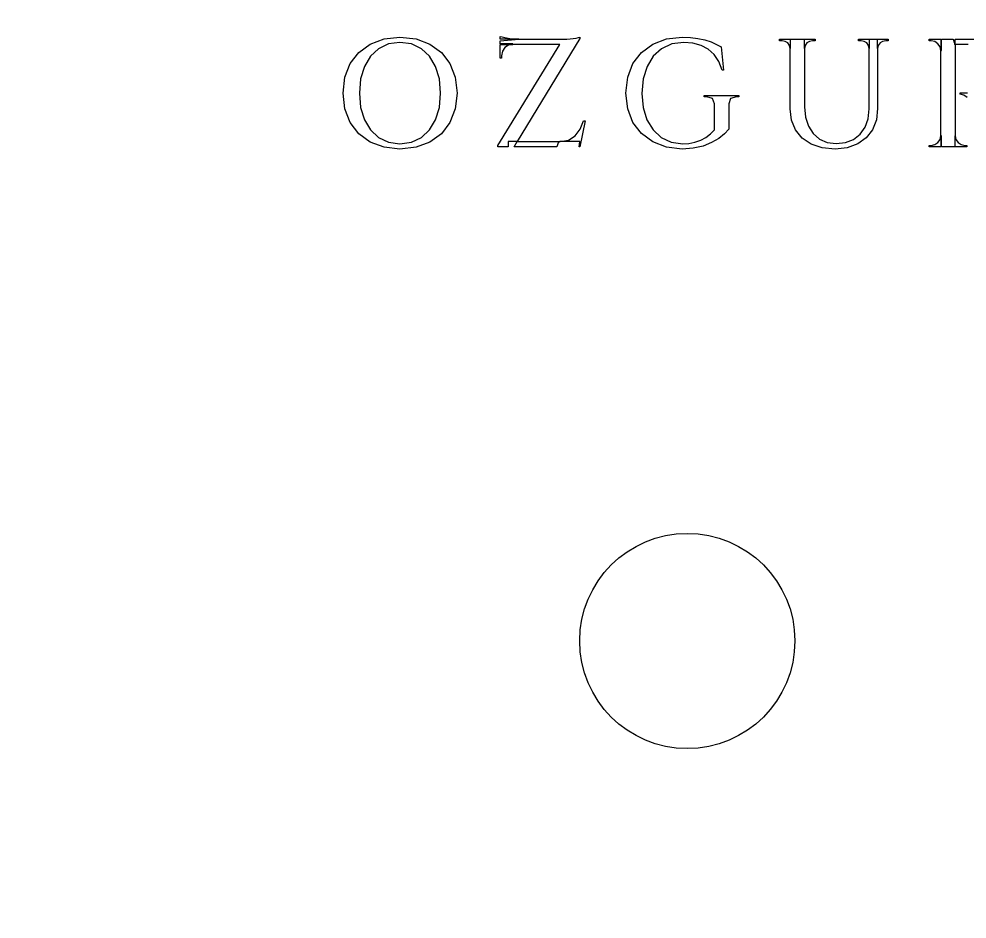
# Model space of a CAD drawing. Header units: millimetres. Extents: x -14.2 to 14.2, y -14.2 to 14.2.
# Drawn here: x -6.52 to 2.73, y -2.71 to 6.07 of the extents above; entities that cross this region are included whole.
import ezdxf

# ---------------------------------------------------------------- set-up
doc = ezdxf.new("R2010")
doc.units = ezdxf.units.MM
doc.layers.add('ALTIN', color=2, linetype='Continuous')
doc.layers.add('KESIM', color=1, linetype='Continuous')

msp = doc.modelspace()

# ---------------------------------------------------------------- linework, layer by layer
at = {"layer": 'ALTIN'}
for points in [[(-2.4012, 4.949), (-2.5127, 4.8677), (-2.6486, 4.817), (-2.8059, 4.8002), (-2.961, 4.817), (-3.0963, 4.8677), (-3.2076, 4.949), (-3.2913, 5.0582), (-3.3435, 5.1917), (-3.3609, 5.3462), (-3.3435, 5.5008), (-3.2913, 5.6343), (-3.2076, 5.7435), (-3.0963, 5.8248), (-2.961, 5.8755), (-2.8059, 5.8923), (-2.6486, 5.8755), (-2.5127, 5.8248), (-2.4012, 5.7435), (-2.3177, 5.6343), (-2.2653, 5.5008), (-2.2478, 5.3462), (-2.2653, 5.1917), (-2.3177, 5.0582)], [(-2.5171, 5.7058), (-2.5959, 5.7796), (-2.6926, 5.8258), (-2.8059, 5.8412), (-2.917, 5.8258), (-3.0135, 5.7796), (-3.0929, 5.7058), (-3.1523, 5.6071), (-3.1894, 5.4865), (-3.2018, 5.3462), (-3.1894, 5.206), (-3.1523, 5.0852), (-3.0929, 4.9866), (-3.0135, 4.9127), (-2.917, 4.8666), (-2.8059, 4.8512), (-2.6926, 4.8666), (-2.5959, 4.9127), (-2.5171, 4.9866), (-2.4578, 5.0852), (-2.4208, 5.206), (-2.4084, 5.3462), (-2.4208, 5.4865), (-2.4578, 5.6071)], [(-1.8278, 5.8562), (-1.6449, 5.8727), (-1.2083, 5.8727), (-1.1774, 5.8734), (-1.1445, 5.8757), (-1.1127, 5.8791), (-1.0845, 5.8832), (-1.0626, 5.8877), (-1.0494, 5.8923), (-1.0494, 5.8855), (-1.0494, 5.8787), (-1.6603, 4.8723), (-1.7499, 4.8723), (-1.7499, 4.8212), (-1.8488, 4.8212), (-1.8488, 4.8348), (-1.2458, 5.8218), (-1.7033, 5.8218), (-1.7033, 5.8262), (-1.8278, 5.8262)], [(-1.8278, 5.8727), (-1.8278, 5.8998), (-1.8088, 5.8937), (-1.782, 5.8877), (-1.7496, 5.8821), (-1.7138, 5.8771), (-1.6779, 5.8738), (-1.6449, 5.8727)], [(-0.2042, 4.8183), (-0.3375, 4.8693), (-0.4476, 4.9504), (-0.5304, 5.0589), (-0.5821, 5.1919), (-0.5993, 5.3462), (-0.5821, 5.5008), (-0.5304, 5.6343), (-0.4476, 5.7435), (-0.3375, 5.8248), (-0.2034, 5.8755), (-0.0488, 5.8923), (0.0307, 5.8891), (0.1041, 5.8795), (0.1712, 5.8645), (0.2316, 5.845), (0.2853, 5.8219), (0.3321, 5.7962), (0.3532, 5.5698), (0.3396, 5.5698), (0.3086, 5.6543), (0.2632, 5.722), (0.2049, 5.7739), (0.135, 5.8112), (0.055, 5.8337), (-0.0338, 5.8412), (-0.1502, 5.8258), (-0.2505, 5.7796), (-0.3323, 5.7056), (-0.393, 5.6064), (-0.4307, 5.4848), (-0.4432, 5.3432), (-0.4308, 5.2052), (-0.3938, 5.0852), (-0.3343, 4.9868), (-0.255, 4.9134), (-0.1577, 4.8675), (-0.0443, 4.8512), (0.0162, 4.8554), (0.0748, 4.8677), (0.1305, 4.8876), (0.1821, 4.9143), (0.2276, 4.9476), (0.2646, 4.9877), (0.2662, 5.2412), (0.2471, 5.2919), (0.1896, 5.3087), (0.1657, 5.3087), (0.1657, 5.3237), (0.5018, 5.3237), (0.5018, 5.3087), (0.4793, 5.3087), (0.4215, 5.2919), (0.4043, 5.2412), (0.4043, 4.9937), (0.3625, 4.9487), (0.3066, 4.9037), (0.2371, 4.8627), (0.1545, 4.8295), (0.0582, 4.8075), (-0.0518, 4.8002)], [(0.9812, 5.8352), (0.9555, 5.851), (0.9249, 5.8562), (0.9127, 5.8562), (0.9008, 5.8562), (0.9008, 5.8712), (1.0044, 5.8712), (1.0044, 5.7812), (0.9986, 5.8112)], [(1.7655, 5.0962), (1.7755, 5.1918), (1.7755, 5.7812), (1.7799, 5.7812), (1.7799, 5.8712), (1.8549, 5.8712), (1.8549, 5.7812), (1.858, 5.7812), (1.858, 5.1948), (1.8454, 5.0837), (1.8076, 4.9877), (1.7465, 4.909), (1.6637, 4.8496), (1.5619, 4.8125), (1.4438, 4.8002), (1.3168, 4.8123), (1.2083, 4.8489), (1.121, 4.9076), (1.0569, 4.9862), (1.0175, 5.0823), (1.0044, 5.1932), (1.0044, 5.7812), (1.0088, 5.7812), (1.0088, 5.8712), (1.1408, 5.8712), (1.1408, 5.7812), (1.1438, 5.7812), (1.1438, 5.2112), (1.1534, 5.1099), (1.182, 5.0221), (1.2283, 4.9504), (1.2901, 4.897), (1.3657, 4.8637), (1.453, 4.8527), (1.5443, 4.8631), (1.6231, 4.8946), (1.6876, 4.9454), (1.7356, 5.0132)], [(1.2474, 5.8712), (1.2474, 5.8562), (1.2352, 5.8562), (1.2233, 5.8562), (1.1928, 5.851), (1.167, 5.8352), (1.1496, 5.8112), (1.1438, 5.7812), (1.1438, 5.8712)], [(1.7696, 5.8112), (1.752, 5.8352), (1.7264, 5.851), (1.6958, 5.8562), (1.6838, 5.8562), (1.6719, 5.8562), (1.6719, 5.8712), (1.7755, 5.8712), (1.7755, 5.7812)], [(1.858, 5.8712), (1.9613, 5.8712), (1.9613, 5.8562), (1.9494, 5.8562), (1.9374, 5.8562), (1.9069, 5.851), (1.8812, 5.8352), (1.8638, 5.8112), (1.858, 5.7812)], [(2.4759, 5.7618), (2.4677, 5.7979), (2.4466, 5.8284), (2.4161, 5.8493), (2.3798, 5.8562), (2.37, 5.8562), (2.3603, 5.8562), (2.3603, 5.8712), (2.4759, 5.8712)], [(2.4759, 4.9307), (2.4759, 5.7618), (2.4803, 5.7618), (2.4803, 5.8712), (2.5959, 5.8712), (2.5996, 5.8584), (2.6034, 5.8456), (2.6071, 5.8328), (2.61, 5.823), (2.6109, 5.8187), (2.6153, 5.8187), (2.6153, 4.9307), (2.6109, 4.9307), (2.6109, 4.8212), (2.4803, 4.8212), (2.4803, 4.9307)], [(-1.747, 5.8129), (-1.782, 5.7895), (-1.8051, 5.7544), (-1.8128, 5.7107), (-1.8128, 5.6868), (-1.8278, 5.6868), (-1.8278, 5.8218), (-1.7033, 5.8218)], [(-1.2399, 4.8723), (-1.1591, 4.8868), (-1.0937, 4.93), (-1.0446, 4.9954), (-1.0133, 5.0762), (-0.9983, 5.0762), (-1.0494, 4.8212), (-1.0569, 4.8212), (-1.0478, 4.8723)], [(2.3603, 4.8212), (2.3603, 4.8362), (2.37, 4.8362), (2.3798, 4.8362), (2.4161, 4.8432), (2.4466, 4.8639), (2.4677, 4.8946), (2.4759, 4.9307), (2.4759, 4.8212)], [(2.6153, 4.8212), (2.6153, 4.9307), (2.6224, 4.8946), (2.6437, 4.8639), (2.6749, 4.8432), (2.7114, 4.8362), (2.721, 4.8362), (2.7293, 4.8362), (2.7293, 4.8212)], [(-1.2399, 4.8723), (-1.2594, 4.8618), (-1.2728, 4.8212), (-1.6913, 4.8212), (-1.6603, 4.8723)]]:
    msp.add_lwpolyline(points, close=True, dxfattribs=at)
for points in [[(2.7421, 5.8193), (2.7053, 5.8195), (2.6705, 5.8189), (2.6409, 5.8187), (2.6153, 5.8187), (2.6153, 5.8712), (2.8014, 5.8712)], [(2.7337, 5.3034), (2.7008, 5.3257), (2.6648, 5.3343), (2.6648, 5.3493), (2.6711, 5.3491), (2.6866, 5.3484), (2.7085, 5.3482), (2.7339, 5.3493)]]:
    msp.add_lwpolyline(points, dxfattribs=at)
at = {"layer": 'KESIM'}
for radius in [14.25, 1.05]:
    msp.add_circle((0, 0), radius, dxfattribs=at)

doc.saveas('drawing.dxf')
